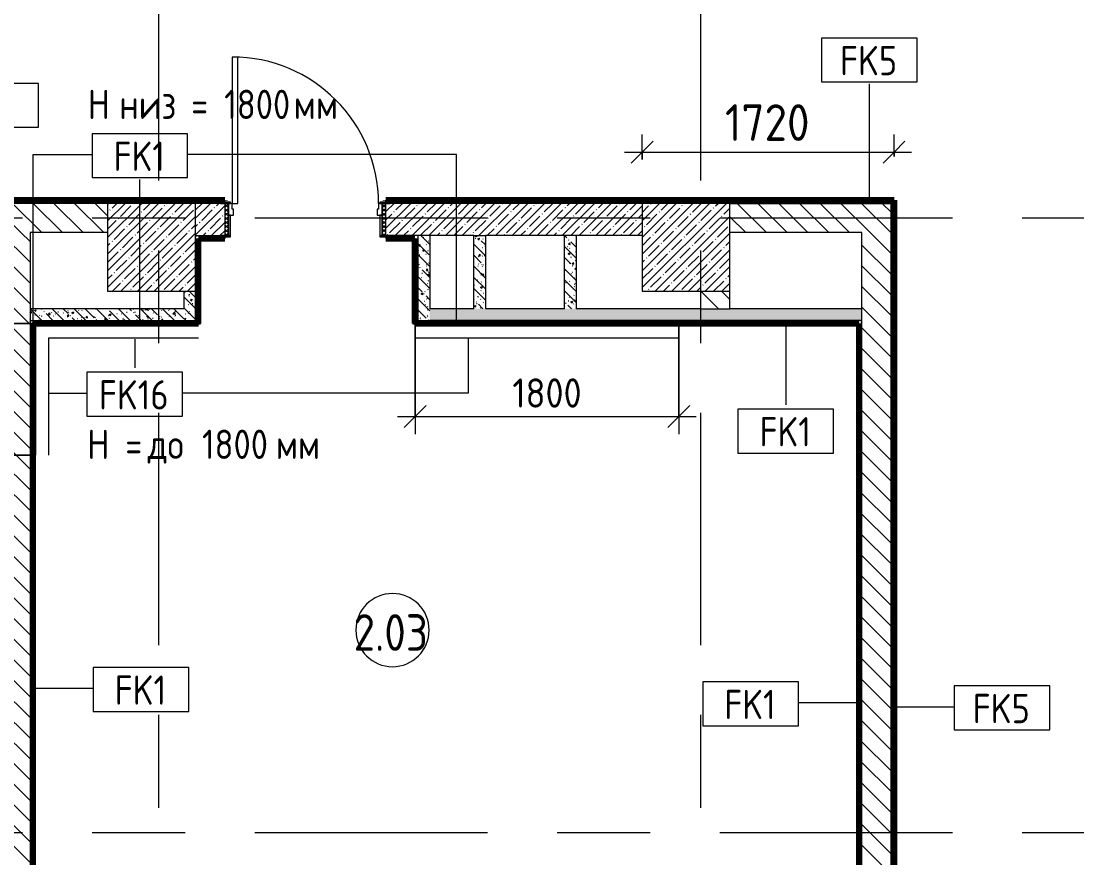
# Model space of a CAD drawing. Header units: millimetres. Extents: x -3245 to 186632, y -8553 to 29000.
# Drawn here: x 24969 to 32179, y 3427 to 9145 of the extents above; entities that cross this region are included whole.
import ezdxf

# ---------------------------------------------------------------- set-up
doc = ezdxf.new("R2010")
doc.units = ezdxf.units.MM
doc.linetypes.add('Осевая', pattern=[3175, 635, -476.25, 1587.5, -476.25])
for name, color, linetype, lineweight in [('A-ANNO-DIMS', 7, 'Continuous', 9), ('A-ANNO-DIMS-100', 7, 'Continuous', 9), ('A-AREA-IDEN', 7, 'Continuous', 9), ('A-DETL-2', 7, 'Continuous', 13), ('A-DOOR', 7, 'Continuous', 9), ('A-DOOR-1', 7, 'Continuous', 13), ('A-DOOR-FRAM', 7, 'Continuous', 13), ('A-DOOR-FRAM-1', 7, 'Continuous', 9), ('A-WALL', 7, 'Continuous', 9), ('A-WALL-IDEN', 7, 'Continuous', 9), ('I-WALL', 7, 'Continuous', 9), ('S-COLS', 7, 'Continuous', 9), ('Оси-2', 7, 'Осевая', 9)]:
    doc.layers.add(name, color=color, linetype=linetype, lineweight=lineweight)
for name, color, linetype, lineweight, true_color in [('A-WALL-4', 7, 'Continuous', 9, 0xff80c0), ('G-ANNO-TEXT-1', 7, 'Continuous', 9, 0x3c3c3c), ('I-WALL-10', 7, 'Continuous', 80, 0xff80c0), ('I-WALL-11', 7, 'Continuous', 53, 0xff80c0), ('I-WALL-19', 7, 'Continuous', 80, 0x8080ff), ('I-WALL-26', 1, 'Continuous', 53, 0xff0000), ('I-WALL-4', 1, 'Continuous', 9, 0xff0000), ('I-WALL-5', 7, 'Continuous', 9, 0xc0c0c0)]:
    doc.layers.add(name, color=color, linetype=linetype, lineweight=lineweight, true_color=true_color)
doc.styles.add('GOST Common', font='GOST_Common.ttf', dxfattribs={"width": 0.9, "height": 200})
doc.styles.add('GOST Common_1', font='GOST_Common.ttf', dxfattribs={"width": 0.9, "height": 250})
doc.styles.add('ISOCPEUR', font='isocpeur.ttf', dxfattribs={"width": 0.9, "height": 250})
doc.styles.add('ISOCPEUR_1', font='isocpeur.ttf', dxfattribs={"width": 0.9, "height": 200})
doc.dimstyles.new('ISO-2_0_0_9К_Средний_округл2', dxfattribs={"dimscale": 304.8, "dimtxt": 199.196235, "dimasz": 0.492126, "dimexe": 0.393701, "dimexo": 0, "dimgap": 0, "dimtad": 1, "dimdec": 0, "dimrnd": 10, "dimzin": 0, "dimdsep": 46, "dimtxsty": 'ISOCPEUR_1', "dimblk1": 'OBLIQUE', "dimblk2": 'OBLIQUE', "dimsah": 1, "dimcen": 0.09, "dimdle": 0.393701, "dimazin": 0, "dimtfac": 1, "dimtdec": 4, "dimtix": 1, "dimtmove": 0, "dimatfit": 3, "dimfxl": 1, "dimtvp": 1, "dimtolj": 1, "dimtzin": 0, "dimarcsym": 2})
doc.dimstyles.new('ISO-2_5_0_9К_БОЛЬШОЙ', dxfattribs={"dimscale": 304.8, "dimtxt": 248.995294, "dimasz": 0.492126, "dimexe": 0.393701, "dimexo": 0.984252, "dimgap": 0, "dimtad": 1, "dimdec": 0, "dimrnd": 10, "dimzin": 0, "dimdsep": 46, "dimtxsty": 'ISOCPEUR', "dimblk1": 'OBLIQUE', "dimblk2": 'OBLIQUE', "dimsah": 1, "dimcen": 0.09, "dimdle": 0.393701, "dimazin": 0, "dimtfac": 1, "dimtdec": 4, "dimtix": 1, "dimtmove": 0, "dimatfit": 3, "dimfxl": 1, "dimtvp": 1, "dimtolj": 1, "dimtzin": 0, "dimarcsym": 2})
pattern_1 = [(135, (0, 0), (-70.71068, -70.71068), [])]
pattern_2 = [(135, (0, 0), (-75.43415, -75.43415), [106.68, -17.78, 3.556, -17.78]), (135, (0, 75.39), (-75.43415, -75.43415), []), (50, (0, 0), (127.5292, -11.15758), [13.335, -146.685]), (355, (0, 0), (-24.66966, 133.74), [10.668, -117.348]), (100.451, (10.63, -0.93), (102.85973, 122.5818), [11.333, -124.663]), (46.184, (0, 35.56), (189.75516, -29.4304), [20.002, -220.027]), (96.636, (15.81, 33.1), (166.1822, 173.1996), [17, -186.995]), (351.184, (0, 35.56), (166.1839, 173.1976), [16.002, -176.022]), (21, (17.78, 26.67), (106.13027, -71.58603), [13.335, -146.685]), (326, (17.78, 26.67), (43.2619, 128.93175), [10.668, -117.348]), (71.451, (26.62, 20.7), (149.39198, 57.34505), [11.333, -124.663]), (37.5, (0, 0), (2.16223, 59.18836), [3.353, -112.573, 3.353, -115.773, -117.793]), (37.5, (0, 0), (2.16223, 59.18836), [-235.052, 3.353, -114.44]), (7.5, (0, 0), (46.77386, 70.12615), [3.353, -64.567, 3.353, -109.906, -44.894]), (7.5, (0, 0), (46.77386, 70.12615), [-181.178, 3.353, -41.542]), (327.5, (-39.65, 0), (94.91367, -4.01009), [3.353, -41.097, 3.353, -135.331, -184.023]), (327.5, (-39.65, 0), (94.91367, -4.01009), [-183.134, 3.353, -180.67]), (317.5, (-57.43, 0), (103.69057, 17.79882), [3.353, -54.432, 3.353, -88.748, -130.683]), (317.5, (-57.43, 0), (103.69057, 17.79882), [-149.885, 3.353, -127.33])]
pattern_3 = [(0, (0, 0), (121.92, 30.48), [10.058, -81.382, 10.058, -81.382, -487.68]), (0, (0, 0), (121.92, 30.48), [-182.88, 10.058, -172.822, 10.058, -81.382, -213.36]), (0, (0, 0), (121.92, 30.48), [-457.2, 10.058, -50.902, 10.058, -142.342]), (120, (45.72, 15.24), (-87.356454, 90.345817), [10.058, -81.382, 10.058, -81.382, -487.68]), (120, (45.72, 15.24), (-87.356454, 90.345817), [-182.88, 10.058, -172.822, 10.058, -81.382, -213.36]), (120, (45.72, 15.24), (-87.356454, 90.345817), [-457.2, 10.058, -50.902, 10.058, -142.342]), (240, (60.96, 76.2), (-34.563546, -120.825817), [10.058, -81.382, 10.058, -81.382, -487.68]), (240, (60.96, 76.2), (-34.563546, -120.825817), [-182.88, 10.058, -172.822, 10.058, -81.382, -213.36]), (240, (60.96, 76.2), (-34.563546, -120.825817), [-457.2, 10.058, -50.902, 10.058, -142.342])]

# ---------------------------------------------------------------- blocks, each defined once
blk = doc.blocks.new('BSC_Колонна _Прямоугольная - 600х600-23286269-План отделки стен 2 этажа в осях 1-12')
at = {"layer": 'S-COLS'}
h = blk.add_hatch(dxfattribs=at)
h.set_pattern_fill('FP_1', color=256, style=0, pattern_type=2)
h.set_pattern_definition([(45, (-29509.74, -7600), (-57.02463, 57.02463), []), (45, (-29452.72, -7600), (-57.02463, 57.02463), [100.806, -20.161, 3.353, -16.808])])
h.paths.add_polyline_path([(-300, -300), (300, -300), (300, 300), (-300, 300)])
for p, q in [((300, 300), (-300, 300)), ((-300, 300), (-300, -300)), ((300, -300), (300, 300)), ((-300, -300), (300, -300))]:
    blk.add_line(p, q, dxfattribs=at)
blk = doc.blocks.new('BSC_Колонна _Прямоугольная - 600х600-V6-План отделки стен 2 этажа в осях 1-12')
at = {"layer": 'S-COLS'}
h = blk.add_hatch(dxfattribs=at)
h.set_pattern_fill('FP_10', color=256, style=0, pattern_type=2)
h.set_pattern_definition([(45, (-25860, -7600), (-57.02463, 57.02463), []), (45, (-25802.975, -7600), (-57.02463, 57.02463), [100.806, -20.161, 3.353, -16.808])])
h.paths.add_polyline_path([(-300, -300), (300, -300), (300, 300), (-300, 300)])
for p, q in [((300, 300), (-300, 300)), ((-300, 300), (-300, -300)), ((300, -300), (300, 300)), ((-300, -300), (300, -300))]:
    blk.add_line(p, q, dxfattribs=at)
blk = doc.blocks.new('110_Дверь_СКБ_1Ст_Внутренняя1 - Д-4к_п__1100x2100h_Артистические EI30-23985503-План отделки стен 2 этажа в осях 1-12')
at = {"layer": 'A-DOOR'}
h = blk.add_hatch(dxfattribs=at)
h.set_pattern_fill('FP_48', color=256, style=0, pattern_type=2)
h.set_pattern_definition([(135, (1751.41, 174.685), (-14.14214, -14.14214), []), (225, (1751.41, 174.685), (14.14214, -14.14214), [])])
h.paths.add_polyline_path([(562.5, -110), (562.5, 110), (537.5, 110), (537.5, -110)])
at = {"layer": 'A-DOOR-FRAM-1'}
h = blk.add_hatch(dxfattribs=at)
h.set_pattern_fill('FP_49', color=256, style=0, pattern_type=2)
h.set_pattern_definition([(45, (-371.384, 174.685), (-14.1421, 14.1421), []), (135, (-371.384, 174.685), (-14.1421, -14.1421), [])])
h.paths.add_polyline_path([(-512.5, -110), (-512.5, 110), (-537.5, 110), (-537.5, -110)])
at = {"layer": 'A-DOOR'}
blk.add_arc((-487.5, 110), 1000, 360, 90, dxfattribs=at)
at = {"layer": 'A-DOOR-1'}
for p, q in [((-487.5, 1110), (-487.5, 110)), ((-447.5, 1110), (-487.5, 1110)), ((-447.5, 110), (-447.5, 1110)), ((-487.5, 110), (-447.5, 110))]:
    blk.add_line(p, q, dxfattribs=at)
at = {"layer": 'A-DOOR-FRAM'}
for p, q in [((-497.5, 118), (-567.5, 118)), ((-567.5, 118), (-567.5, 110)), ((-567.5, 110), (-497.5, 110)), ((-512.5, 110), (-537.5, 110)), ((-537.5, 110), (-537.5, -110)), ((-487.5, 110), (-512.5, 110)), ((-512.5, 110), (-512.5, 30)), ((-512.5, -110), (-512.5, 110)), ((-497.5, 110), (-512.5, 110)), ((-512.5, 110), (-512.5, 109)), ((-512.5, 109), (-497.5, 109)), ((-497.5, 110), (-497.5, 118)), ((-497.5, 109), (-497.5, 110)), ((-487.5, 70), (-487.5, 110)), ((512.5, 110), (512.5, 70)), ((537.5, 110), (512.5, 110)), ((592.5, 118), (522.5, 118)), ((522.5, 118), (522.5, 110)), ((537.5, 110), (522.5, 110)), ((522.5, 110), (522.5, 109)), ((522.5, 110), (592.5, 110)), ((522.5, 109), (537.5, 109)), ((537.5, 30), (537.5, 110)), ((562.5, 110), (537.5, 110)), ((537.5, 110), (537.5, -110)), ((537.5, 109), (537.5, 110)), ((562.5, -110), (562.5, 110)), ((592.5, 110), (592.5, 118)), ((-512.5, 30), (-477.5, 30)), ((-497.5, 30), (-512.5, 30)), ((-512.5, 30), (-512.5, -110)), ((-497.5, -110), (-497.5, 30)), ((-477.5, 70), (-487.5, 70)), ((-477.5, 30), (-477.5, 70)), ((512.5, 70), (502.5, 70)), ((502.5, 70), (502.5, 30)), ((502.5, 30), (537.5, 30)), ((537.5, 30), (522.5, 30)), ((522.5, 30), (522.5, -110)), ((537.5, -110), (537.5, 30)), ((-497.5, -110), (-567.5, -110)), ((-567.5, -110), (-567.5, -118)), ((-567.5, -118), (-497.5, -118)), ((-537.5, -110), (-512.5, -110)), ((-512.5, -110), (-497.5, -110)), ((-497.5, -118), (-497.5, -110)), ((522.5, -110), (537.5, -110)), ((592.5, -110), (522.5, -110)), ((522.5, -110), (522.5, -118)), ((522.5, -118), (592.5, -118)), ((537.5, -110), (562.5, -110)), ((592.5, -118), (592.5, -110))]:
    blk.add_line(p, q, dxfattribs=at)
blk = doc.blocks.new('М_стена_0001 - Типоразмер_без рамки-25382661-План отделки стен 2 этажа в осях 1-12')
at = {"layer": 'A-WALL-IDEN'}
for p, q in [((3.258, 1.523), (-3.273, 1.523)), ((-3.273, 1.523), (-3.273, -1.477)), ((3.258, -1.477), (3.258, 1.523)), ((-3.273, -1.477), (3.258, -1.477))]:
    blk.add_line(p, q, dxfattribs=at)
blk = doc.blocks.new('DIMBLOCK14-План отделки стен 2 этажа в осях 1-12')
at = {"layer": 'A-ANNO-DIMS-100'}
for p, q in [((29209.7, 8200), (29209.7, 8370.3)), ((30930, 8220), (30930, 8370.3)), ((29089.7, 8250.3), (31050, 8250.3)), ((29209.7, 8250.3), (29209.7, 8200)), ((30930, 8250.3), (30930, 8220))]:
    blk.add_line(p, q, dxfattribs=at)
at = {"layer": 'A-ANNO-DIMS-100', "lineweight": 20}
for p, q in [((29209.7, 8250.3), (29284.7, 8325.3)), ((30930, 8250.3), (31005, 8325.3)), ((29209.7, 8250.3), (29134.7, 8175.3)), ((30930, 8250.3), (30855, 8175.3))]:
    blk.add_line(p, q, dxfattribs=at)
at = {"layer": 'A-ANNO-DIMS-100', "color": 0, "insert": (29775.4, 8576.9), "char_height": 250, "width": 706.764, "attachment_point": 1, "line_spacing_factor": 1.149209, "style": 'ISOCPEUR'}
blk.add_mtext('1720', dxfattribs=at)
blk = doc.blocks.new('_Oblique')
at = {"color": 0, "linetype": 'ByBlock', "lineweight": -2}
blk.add_line((-0.5, -0.5), (0.5, 0.5), dxfattribs=at)
blk = doc.blocks.new('Марка_Помещения - Номер-25198446-План отделки стен 2 этажа в осях 1-12')
at = {"layer": 'A-AREA-IDEN'}
for start, end in [(360, 180), (180, 360)]:
    blk.add_arc((0, 0), 2.5, start, end, dxfattribs=at)
blk = doc.blocks.new('DIMBLOCK28-План отделки стен 2 этажа в осях 1-12')
at = {"layer": 'A-ANNO-DIMS-100', "lineweight": 20}
for p, q in [((24739.8, 7080), (24664.8, 7155)), ((24739.8, 7080), (24814.8, 7005)), ((24739.8, 6180), (24664.8, 6255)), ((24739.8, 6180), (24814.8, 6105))]:
    blk.add_line(p, q, dxfattribs=at)
at = {"layer": 'A-ANNO-DIMS-100'}
for p, q in [((24739.8, 7200), (24739.8, 6060)), ((25058, 7080), (24619.8, 7080)), ((24739.8, 7080), (25058, 7080)), ((25050, 6180), (24619.8, 6180)), ((24739.8, 6180), (25050, 6180))]:
    blk.add_line(p, q, dxfattribs=at)
at = {"layer": 'A-ANNO-DIMS-100', "color": 0, "insert": (24478.5, 6440.4), "char_height": 200, "width": 455.087, "attachment_point": 1, "rotation": 90, "line_spacing_factor": 1.149209, "style": 'ISOCPEUR_1'}
blk.add_mtext('900', dxfattribs=at)
blk = doc.blocks.new('DIMBLOCK29-План отделки стен 2 этажа в осях 1-12')
at = {"layer": 'A-ANNO-DIMS-100'}
for p, q in [((27659.5, 7072), (27659.5, 6322.6)), ((27659.5, 6442.6), (27659.5, 7072)), ((29460, 7072), (29460, 6322.6)), ((29460, 6442.6), (29460, 7072)), ((27539.5, 6442.6), (29580, 6442.6))]:
    blk.add_line(p, q, dxfattribs=at)
at = {"layer": 'A-ANNO-DIMS-100', "lineweight": 20}
for p, q in [((27659.5, 6442.6), (27734.5, 6517.6)), ((29460, 6442.6), (29535, 6517.6)), ((27659.5, 6442.6), (27584.5, 6367.6)), ((29460, 6442.6), (29385, 6367.6))]:
    blk.add_line(p, q, dxfattribs=at)
at = {"layer": 'A-ANNO-DIMS-100', "color": 0, "insert": (28324.2, 6703.9), "char_height": 200, "width": 565.411, "attachment_point": 1, "line_spacing_factor": 1.149209, "style": 'ISOCPEUR_1'}
blk.add_mtext('1800', dxfattribs=at)

msp = doc.modelspace()

# ---------------------------------------------------------------- hatches: boundary and pattern name
at = {"layer": 'I-WALL'}
h = msp.add_hatch(dxfattribs=at)
h.set_pattern_fill('FP_89', color=256, style=0, pattern_type=2)
h.set_pattern_definition(pattern_3)
h.paths.add_polyline_path([(30910, 7900), (30930, 7900), (30930, 7920), (27460, 7920), (27460, 7908), (27490, 7908), (27490, 7900), (29809.7, 7900)])
h.paths.add_polyline_path([(20210, 7900), (22930, 7900), (22930, 7920), (20210, 7920)])
h.paths.add_polyline_path([(24370, 7900), (26330, 7900), (26330, 7908), (26360, 7908), (26360, 7920), (24370, 7920)])
h = msp.add_hatch(dxfattribs=at)
h.set_pattern_fill('FP_13', color=256, style=0, pattern_type=2)
h.set_pattern_definition(pattern_1)
h.paths.add_polyline_path([(24370, 7700), (25560, 7700), (25560, 7900), (24370, 7900)])
h.paths.add_polyline_path([(22510, 7700), (22930, 7700), (22930, 7900), (22510, 7900)])
h = msp.add_hatch(dxfattribs=at)
h.set_pattern_fill('FP_17', color=256, style=0, pattern_type=2)
h.set_pattern_definition([(45, (0, 0), (-57.02463, 57.02463), []), (45, (57.025, 0), (-57.02463, 57.02463), [100.806, -20.161, 3.353, -16.808])])
h.paths.add_polyline_path([(28060, 7680), (29209.7, 7680), (29209.7, 7900), (27460, 7900), (27460, 7680), (27760, 7680)])
h.paths.add_polyline_path([(26360, 7680), (26360, 7900), (26160, 7900), (26160, 7680), (26330, 7680)])
h = msp.add_hatch(dxfattribs=at)
h.set_pattern_fill('FP_13', color=256, style=0, pattern_type=2)
h.set_pattern_definition(pattern_1)
h.paths.add_polyline_path([(30910, 7700), (30910, 7900), (29809.7, 7900), (29809.7, 7700), (30710, 7700)])
h = msp.add_hatch(dxfattribs=at)
h.set_pattern_fill('FP_89', color=256, style=0, pattern_type=2)
h.set_pattern_definition(pattern_3)
h.paths.add_polyline_path([(30930, 100), (30930, 7900), (30910, 7900), (30910, 100)])
h = msp.add_hatch(dxfattribs=at)
h.set_pattern_fill('FP_13', color=256, style=0, pattern_type=2)
h.set_pattern_definition(pattern_1)
h.paths.add_polyline_path([(24830, 100), (25030, 100), (25030, 7700), (24830, 7700), (24830, 140)])
h = msp.add_hatch(dxfattribs=at)
h.set_pattern_fill('FP_89', color=256, style=0, pattern_type=2)
h.set_pattern_definition(pattern_3)
h.paths.add_polyline_path([(26180, 7080), (26180, 7680), (26160, 7680), (26160, 7080)])
h = msp.add_hatch(dxfattribs=at)
h.set_pattern_fill('FP_89', color=256, style=0, pattern_type=2)
h.set_pattern_definition(pattern_3)
h.paths.add_polyline_path([(26180, 7660), (26360, 7660), (26360, 7672), (26330, 7672), (26330, 7680), (26180, 7680)])
h.paths.add_polyline_path([(27660, 7660), (27660, 7680), (27490, 7680), (27490, 7672), (27460, 7672), (27460, 7660), (27659, 7660)])
h = msp.add_hatch(dxfattribs=at)
h.set_pattern_fill('FP_89', color=256, style=0, pattern_type=2)
h.set_pattern_definition(pattern_3)
h.paths.add_polyline_path([(27680, 7100), (27680, 7680), (27660, 7680), (27660, 7100)])
h = msp.add_hatch(dxfattribs=at)
h.set_pattern_fill('FP_42', color=256, style=0, pattern_type=2)
h.set_pattern_definition(pattern_2)
h.paths.add_polyline_path([(27760, 7100), (27760, 7680), (27680, 7680), (27680, 7100)])
h = msp.add_hatch(dxfattribs=at)
h.set_pattern_fill('FP_42', color=256, style=0, pattern_type=2)
h.set_pattern_definition(pattern_2)
h.paths.add_polyline_path([(28060, 7180), (28140, 7180), (28140, 7680), (28060, 7680)])
h = msp.add_hatch(dxfattribs=at)
h.set_pattern_fill('FP_42', color=256, style=0, pattern_type=2)
h.set_pattern_definition(pattern_2)
h.paths.add_polyline_path([(28679.7, 7180), (28759.7, 7180), (28759.7, 7680), (28679.7, 7680)])
h = msp.add_hatch(dxfattribs=at)
h.set_pattern_fill('FP_13', color=256, style=0, pattern_type=2)
h.set_pattern_definition(pattern_1)
h.paths.add_polyline_path([(30710, 100), (30910, 100), (30910, 7700), (30710, 7700), (30710, 140)])
h = msp.add_hatch(dxfattribs=at)
h.set_pattern_fill('FP_42', color=256, style=0, pattern_type=2)
h.set_pattern_definition(pattern_2)
h.paths.add_polyline_path([(26160, 7100), (26160, 7300), (26080, 7300), (26080, 7100)])
h = msp.add_hatch(dxfattribs=at)
h.set_pattern_fill('FP_13', color=256, style=0, pattern_type=2)
h.set_pattern_definition(pattern_1)
h.paths.add_polyline_path([(29609.7, 7180), (29809.7, 7180), (29809.7, 7300), (29609.7, 7300)])
h = msp.add_hatch(dxfattribs=at)
h.set_pattern_fill('FP_42', color=256, style=0, pattern_type=2)
h.set_pattern_definition(pattern_2)
h.paths.add_polyline_path([(25680.5, 7100), (26080, 7100), (26080, 7180), (25030, 7180), (25030, 7100)])
h = msp.add_hatch(dxfattribs=at)
h.set_pattern_fill('FP_42', color=256, style=0, pattern_type=2)
h.set_pattern_definition(pattern_2)
h.paths.add_polyline_path([(30690, 7100), (30710, 7100), (30710, 7180), (27760, 7180), (27760, 7100), (28364.4, 7100)])
h = msp.add_hatch(dxfattribs=at)
h.set_pattern_fill('FP_89', color=256, style=0, pattern_type=2)
h.set_pattern_definition(pattern_3)
h.paths.add_polyline_path([(25680.5, 7080), (26160, 7080), (26160, 7100), (25030, 7100), (25030, 7080), (25051, 7080)])
h = msp.add_hatch(dxfattribs=at)
h.set_pattern_fill('FP_89', color=256, style=0, pattern_type=2)
h.set_pattern_definition(pattern_3)
h.paths.add_polyline_path([(25030, 100), (25050, 100), (25050, 7080), (25030, 7080), (25030, 301.9)])
h = msp.add_hatch(dxfattribs=at)
h.set_pattern_fill('FP_89', color=256, style=0, pattern_type=2)
h.set_pattern_definition(pattern_3)
h.paths.add_polyline_path([(30689, 7080), (30690, 7080), (30690, 7100), (27660, 7100), (27660, 7080), (28364.4, 7080)])
h = msp.add_hatch(dxfattribs=at)
h.set_pattern_fill('FP_89', color=256, style=0, pattern_type=2)
h.set_pattern_definition(pattern_3)
h.paths.add_polyline_path([(30710, 100), (30710, 7100), (30690, 7100), (30690, 100)])
at = {"layer": 'I-WALL-4'}
for points in [[(25058, 6180), (25058, 7080), (25050, 7080), (25051, 6180)], [(25680.5, 7072), (26180, 7072), (26180, 7080), (25058, 7080), (25058, 7072)], [(29460, 7072), (29460, 7080), (27659.5, 7079.9), (27659.5, 7072), (28364.4, 7072)]]:
    msp.add_hatch(color=256, dxfattribs=at).paths.add_polyline_path(points)

# ---------------------------------------------------------------- linework, layer by layer
at = {"layer": 'A-DETL-2'}
for p, q in [((25158, 6180), (25158, 6980)), ((25158, 6980), (26180, 6980)), ((27659, 6980), (29460, 6980))]:
    msp.add_line(p, q, dxfattribs=at)
at = {"layer": 'A-WALL'}
for p, q in [((25560, 7900), (24370, 7900)), ((26330, 7900), (26160, 7900)), ((29209.7, 7900), (27490, 7900)), ((26180, 7680), (26330, 7680)), ((26180, 7660), (26180, 7659)), ((27760, 7680), (27490, 7680)), ((27659, 7660), (27660, 7660)), ((27660, 7100), (27660, 7660)), ((28060, 7680), (28140, 7680)), ((25030, 7180), (25030, 100)), ((29609.7, 7180), (29809.7, 7180)), ((25050, 140), (25050, 7080)), ((30710, 7100), (27760, 7100)), ((30689, 7080), (30690, 7080))]:
    msp.add_line(p, q, dxfattribs=at)
at = {"layer": 'A-WALL-4'}
for p, q in [((29209.7, 7920), (29209.7, 7921)), ((26180, 7659), (26180, 7080)), ((27659, 7660), (27460, 7660)), ((25051, 7080), (25050, 7080)), ((30689, 7080), (27660, 7080)), ((30690, 141), (30690, 7080))]:
    msp.add_line(p, q, dxfattribs=at)
at = {"layer": 'A-WALL-IDEN'}
for p, q in [((30761.9, 7920.5), (30761.9, 8715.8)), ((25050.5, 8233.9), (25453.3, 8233.9)), ((25050.5, 6941.7), (25050.5, 8233.9)), ((27942.1, 8233.9), (26106.5, 8233.9)), ((27942.1, 7079.5), (27942.1, 8233.9)), ((25780.7, 7079.5), (25779.9, 8061.9)), ((30190.9, 7079.5), (30190.9, 6523.7)), ((25745.6, 6972.1), (25745.6, 6775.6)), ((28022.9, 6979.3), (28022.9, 6603.6)), ((25157.9, 6603.6), (25419, 6603.6)), ((28022.9, 6603.6), (26072.2, 6603.6)), ((25050.5, 4586.1), (25461.4, 4586.1)), ((30689.5, 4487.8), (30277, 4487.8)), ((30930.5, 4460.1), (31341.4, 4460.1))]:
    msp.add_line(p, q, dxfattribs=at)
at = {"layer": 'I-WALL-10'}
for p, q in [((26360, 7921), (24370, 7921)), ((24370, 7920), (26360, 7920)), ((26360, 7920), (26360, 7921)), ((30930, 7921), (27460, 7921)), ((27460, 7920), (27460, 7921)), ((27460, 7920), (30930, 7920)), ((26360, 7660), (26180, 7660)), ((26181, 7659), (26360, 7659)), ((26181, 7079), (26181, 7659)), ((26360, 7660), (26360, 7659)), ((27460, 7660), (27460, 7659)), ((27460, 7659), (27659, 7659)), ((27659, 7079), (27659, 7659)), ((26180, 7080), (25051, 7080)), ((25051, 141), (25051, 7079)), ((25051, 7079), (26181, 7079)), ((27659, 7079), (30689, 7079)), ((27660, 7100), (27660, 7080)), ((30689, 7079), (30689, 141))]:
    msp.add_line(p, q, dxfattribs=at)
at = {"layer": 'I-WALL-11'}
for p, q in [((26181, 7079), (26181, 7072)), ((27659, 7072), (27659, 7079)), ((27659, 7072), (27659.5, 7072)), ((27660, 7080), (27660, 7072))]:
    msp.add_line(p, q, dxfattribs=at)
at = {"layer": 'I-WALL-19'}
for p, q in [((30930, 7921), (30931, 7921)), ((30930, 140), (30930, 7920)), ((30931, 7921), (30931, 140))]:
    msp.add_line(p, q, dxfattribs=at)
at = {"layer": 'I-WALL-26'}
for p, q in [((26181, 7072), (25058, 7072)), ((25058, 7072), (25058, 6180)), ((26180, 7079), (26180, 7080)), ((27659.5, 7080), (27659.5, 7072)), ((29460, 7072), (27659.5, 7072)), ((29460, 7079), (29460, 7072)), ((25058, 6180), (25051, 6180))]:
    msp.add_line(p, q, dxfattribs=at)
at = {"layer": 'I-WALL-5'}
for p, q in [((26360, 7908), (26360, 7920)), ((27460, 7908), (27460, 7920)), ((29809.7, 7900), (30910, 7900)), ((30910, 100), (30910, 7900)), ((25030, 7700), (25030, 7180)), ((25560, 7700), (25030, 7700)), ((26160, 7680), (26180, 7680)), ((26360, 7672), (26360, 7660)), ((27460, 7672), (27460, 7660)), ((27680, 7100), (27680, 7680)), ((28060, 7680), (27760, 7680)), ((27760, 7680), (27760, 7180)), ((28060, 7180), (28060, 7680)), ((29209.7, 7680), (28140, 7680)), ((28140, 7680), (28140, 7180)), ((28679.7, 7180), (28679.7, 7680)), ((28759.7, 7680), (28759.7, 7180)), ((30710, 7700), (29809.7, 7700)), ((30710, 100), (30710, 7700)), ((26080, 7300), (26080, 7180)), ((26160, 7100), (26160, 7300)), ((29609.7, 7300), (29609.7, 7180)), ((29809.7, 7180), (29809.7, 7300)), ((26080, 7180), (25030, 7180)), ((28060, 7180), (27760, 7180)), ((28679.7, 7180), (28140, 7180)), ((29609.7, 7180), (28759.7, 7180)), ((30710, 7180), (29809.7, 7180)), ((25030, 7100), (26160, 7100)), ((27680, 7100), (27760, 7100))]:
    msp.add_line(p, q, dxfattribs=at)
at = {"layer": 'Оси-2'}
for p, q in [((25910, 593.7), (25910, 24898.1)), ((29610, 593.7), (29610, 24898.1)), ((55, 7800), (35770, 7800)), ((55, 3600), (35770, 3600))]:
    msp.add_line(p, q, dxfattribs=at)

# ---------------------------------------------------------------- block references
at = {"layer": 'A-AREA-IDEN', "xscale": 99.99999999999993, "yscale": 99.99999999999993, "zscale": 99.99999999999993}
msp.add_blockref('Марка_Помещения - Номер-25198446-План отделки стен 2 этажа в осях 1-12', (27505.2, 4983.7), dxfattribs=at)
at = {"layer": 'A-DOOR'}
msp.add_blockref('110_Дверь_СКБ_1Ст_Внутренняя1 - Д-4к_п__1100x2100h_Артистические EI30-23985503-План отделки стен 2 этажа в осях 1-12', (26897.5, 7790), dxfattribs=at)
at = {"layer": 'A-WALL-IDEN', "xscale": 99.99999999999993, "yscale": 99.99999999999993, "zscale": 99.99999999999993}
for p in [(30762.7, 8877.3), (24762.4, 8567.4), (25780.7, 8223.4), (25746.4, 6593.1), (30191.7, 6341.2), (25788.8, 4575.7), (29951.2, 4477.3), (31668.8, 4449.6)]:
    msp.add_blockref('М_стена_0001 - Типоразмер_без рамки-25382661-План отделки стен 2 этажа в осях 1-12', p, dxfattribs=at)
at = {"layer": 'S-COLS'}
for name, p in [('BSC_Колонна _Прямоугольная - 600х600-V6-План отделки стен 2 этажа в осях 1-12', (25860, 7600)), ('BSC_Колонна _Прямоугольная - 600х600-23286269-План отделки стен 2 этажа в осях 1-12', (29509.7, 7600))]:
    msp.add_blockref(name, p, dxfattribs=at)

# ---------------------------------------------------------------- texts
at = {"layer": 'A-AREA-IDEN', "insert": (27239.5, 5092.3), "char_height": 250, "width": 663.797, "attachment_point": 1, "style": 'GOST Common_1'}
msp.add_mtext('2.03', dxfattribs=at)
at = {"layer": 'A-WALL-IDEN', "char_height": 200, "attachment_point": 1, "style": 'GOST Common'}
for s, insert, width in [('FK5', (30561.7, 8975.4), 497.848), ('FK1', (25600.4, 8321.4), 447.342), ('FK16', (25500.9, 6691.1), 606.076), ('FK1', (30011.5, 6439.2), 447.342), ('FK1', (25608.5, 4673.7), 447.342), ('FK1', (29771, 4575.4), 447.342), ('FK5', (31467.8, 4547.6), 497.848)]:
    msp.add_mtext(s, dxfattribs=dict(at, insert=insert, width=width))
at = {"layer": 'G-ANNO-TEXT-1', "char_height": 200, "attachment_point": 1, "style": 'GOST Common'}
for s, insert, width in [('H ', (25425.5, 8676.3), 259.747), (' = 1800 ', (26020.8, 8676.3), 981.265), ('низ', (25639.8, 8676.3), 461.772), ('мм', (26830.4, 8676.3), 360.759), ('H = ', (25422.2, 6353.3), 497.848), (' 1800 ', (26094.9, 6353.3), 743.164), ('до', (25833, 6353.3), 317.468), ('мм', (26708.1, 6353.3), 360.759)]:
    msp.add_mtext(s, dxfattribs=dict(at, insert=insert, width=width))

# ---------------------------------------------------------------- dimensions: what is measured, and where the dimension line sits
at = {"layer": 'A-ANNO-DIMS'}
for base, p1, p2, dimstyle, override, picture, middle in [((30930, 8250.3), (29209.7, 7900), (30930, 7920), 'ISO-2_5_0_9К_БОЛЬШОЙ', {"dimpost": '<>', "dimfxl": 1720.372782}, 'DIMBLOCK14-План отделки стен 2 этажа в осях 1-12', (30069.9, 8375.3)), ((29460.0000514, 6442.6055975), (27659.5000514, 7072.0000053), (29460.0000514, 7072.0000053), 'ISO-2_0_0_9К_Средний_округл2', {"dimpost": '<>', "dimfxl": 1800.5}, 'DIMBLOCK29-План отделки стен 2 этажа в осях 1-12', (28559.7500514, 6542.6055975))]:
    dim = msp.add_linear_dim(base=base, p1=p1, p2=p2, dimstyle=dimstyle, override=override, dxfattribs=at)
    dim.commit()
    dim.dimension.update_dxf_attribs({"geometry": picture, "text_midpoint": middle})
dim = msp.add_linear_dim(base=(24739.8, 6180), p1=(25058, 7080), p2=(25050, 6180), angle=90, dimstyle='ISO-2_0_0_9К_Средний_округл2', override={"dimpost": '<>', "dimfxl": 900.035555}, dxfattribs=at)
dim.commit()
dim.dimension.update_dxf_attribs({"geometry": 'DIMBLOCK28-План отделки стен 2 этажа в осях 1-12', "text_midpoint": (24639.8, 6630)})

doc.saveas('drawing.dxf')
